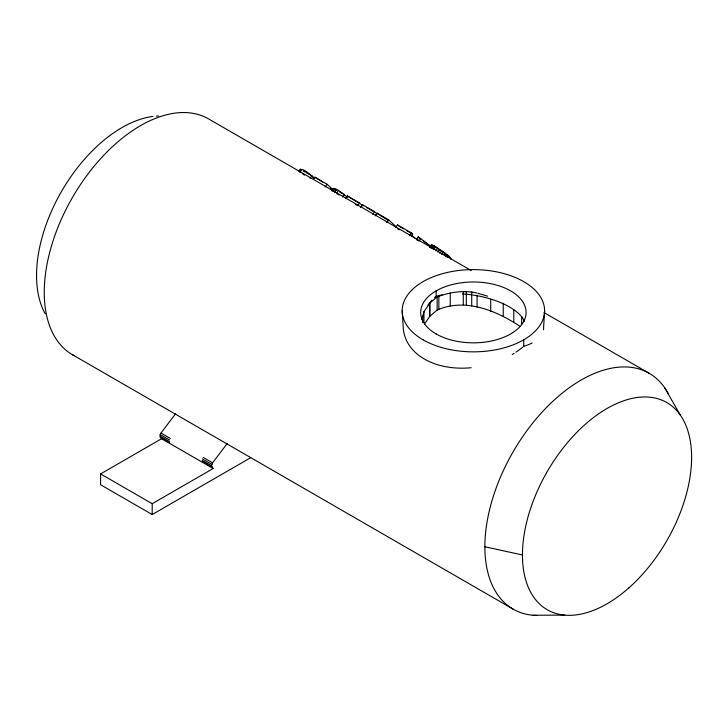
<?xml version="1.0" encoding="UTF-8"?>
<svg xmlns="http://www.w3.org/2000/svg" width="728" height="728" viewBox="0 0 728 728"><rect width="100%" height="100%" fill="white"/><g stroke="black" fill="none" stroke-linecap="round" stroke-linejoin="round"><path stroke-width="1.09" d="M424.588 323.942L429.875 316.216L437.155 310.064L437.155 296.906C449.649 292.101 463.873 290.026 477.077 293.029M471.699 306.015L471.744 291.901M422.631 322.659L422.759 316.089M544.599 310.729L543.598 327.473A71.207 30.294 10.6 0 1 543.479 329.748M250.723 457.666L152.198 514.55L100.591 484.757L100.591 473.928L152.198 503.712L213.177 468.504L161.58 438.72L160.306 437.182L160.187 434.543L160.997 433.033L175.575 413.731M213.177 468.504L211.529 465.847L212.594 462.826L227.172 443.516M421.867 319.374L423.96 311.702L429.875 303.066L437.155 296.906M299.081 171.025C302.193 165.547 310.974 176.303 314.46 177.832M299.117 171.217L300.537 169.187M299.745 171.153L300.983 169.333M299.8 172.363L301.665 169.642M310.128 178.269L311.994 175.539M313.659 179.033L314.896 177.222L327.045 184.23L332.814 189.58M325.179 186.959L327.045 184.23M331.868 190.236C335.217 184.848 344.362 195.805 347.684 197.306M332.114 190.135L333.351 188.315M332.159 191.227L334.016 188.507M333.206 191.701L335.071 188.98M334.653 192.456L336.518 189.726M338.356 190.763L336.491 193.484L339.075 194.977M342.524 196.969L344.389 194.249M345.436 198.644L347.292 195.923L359.441 202.939L362.735 205.997M359.441 202.939L357.584 205.66L355.71 204.586M360.487 207.344L362.353 204.613L374.492 211.63L376.968 213.923M372.636 214.351L374.492 211.63M375.22 215.843L377.086 213.122L388.634 219.792L396.05 226.672M386.777 222.513L388.634 219.792M395.577 227.591L397.433 224.87L411.502 232.996L412.703 234.107L411.457 235.918M409.637 235.717L411.502 232.996M431.349 246.701L418.227 236.873L416.371 239.603L418.09 240.595M418.955 241.095L420.811 238.375M429.984 246.801C432.578 241.751 438.311 249.868 441.65 250.65C444.289 252.98 451.169 256.62 451.096 259.359M429.493 247.566L431.349 244.845M430.157 247.147L431.74 244.899M430.53 247.866L432.387 245.136M431.413 248.275L433.278 245.554M432.514 248.858L434.379 246.128M433.797 249.577L435.663 246.856M435.817 250.778L437.683 248.057M437.828 252.061L439.694 249.331M439.785 253.371L441.65 250.65M441.65 254.682L443.507 251.961M444.016 255.082L445.263 253.262M445.645 256.356L446.892 254.545M447.119 257.576L448.357 255.765M100.591 473.928L161.58 438.72M437.155 310.064C465.01 297.67 496.387 310.565 519.938 326.344M533.005 615.251L564.746 615.124M335.845 190.117L336.846 190.408M484.875 546.774L522.458 554.973M478.132 293.339L487.569 296.178M303.157 171.044L305.032 171.945M434.27 246.665L435.308 247.12M306.006 172.509L310.847 175.302L313.841 178.078M322.959 182.3L314.896 177.222M339.303 191.728L343.252 194.012M357.321 202.129L347.292 195.923M366.493 207.425L373.355 211.393M379.206 214.769L388.861 220.821M399.608 226.544L403.521 228.801M406.834 230.721L412.703 234.107M471.189 270.516L208.59 118.91A136.136 78.597 -60 0 0 71.526 199.117A136.136 78.597 -60 0 0 74.338 355.737M543.971 312.539L649.212 373.3M302.775 174.019L304.613 175.075M397.452 228.674L399.326 229.757M72.445 354.7L513.067 609.09M160.997 433.033L170.379 438.447M203.212 457.411L212.594 462.826M160.187 434.543L169.569 439.958M202.402 458.913L211.784 464.337M159.933 436.063L169.315 441.477M202.147 460.433L211.529 465.847M160.306 437.182L169.688 442.597M202.521 461.552L211.903 466.966M436.891 247.984L444.044 252.807M423.532 240.977L428.847 245.209M445.218 253.744L446.273 254.627M411.593 235.135L414.76 238.074M397.433 224.87L398.635 225.98M377.086 213.122L378.287 214.232M362.353 204.613L363.545 205.733M330.512 188.261L331.986 189.635M447.183 255.446L448.566 256.848M431.895 245.9L431.231 244.981M300.646 169.751L300.318 169.214M418.227 236.873L419.319 238.584M664.509 387.487L680.27 415.033M402.184 310.729L403.166 326.262A71.207 49.577 -13.3 0 0 471.143 367.731M523.741 339.803L523.741 346.3A71.207 49.577 -13.3 0 1 516.006 352.134M521.694 316.698L521.694 324.351M513.804 309.864L513.804 321.867M503.239 303.212L503.239 316.289M490.708 299.299L490.708 311.266M477.077 295.204L477.077 307.152M466.32 291.71L466.32 304.877M463.272 291.6L463.272 304.768M450.232 292.956L450.232 306.106M438.838 296.041L438.838 309.191M436.118 290.891L436.118 296.314A52.707 36.691 -13.3 0 0 434.443 297.798M429.875 303.066L429.875 316.216M429.629 303.376L429.629 316.589M423.96 311.702L423.96 322.668M152.198 503.712L152.198 514.55M436.118 296.314A52.707 22.422 10.6 0 1 442.251 294.886M462.507 293.939A52.707 22.422 10.6 0 1 471.526 294.822M472.654 294.986A52.707 22.422 10.6 0 1 524.433 321.321M428.009 305.059A52.707 36.691 -13.3 0 1 432.086 300.136M532.104 343.015A71.207 30.294 10.6 0 1 523.741 346.3M514.15 353.335A71.207 49.577 -13.3 0 1 512.257 354.49M45.154 313.732A120.803 69.742 -60 0 1 59.168 195.605A120.803 69.742 -60 0 1 153.017 116.416M156.302 116.089A120.803 69.742 -60 0 1 158.449 115.98M537.2 615.469A136.136 78.597 -60 0 1 514.359 449.695A136.136 78.597 -60 0 1 668.377 393.83M423.041 339.803A71.207 41.114 0 0 0 542.169 321.376A71.207 41.114 0 0 0 454.954 271.016A71.207 41.114 0 0 0 423.041 339.803M436.118 333.934A52.707 30.43 0 0 0 524.297 320.284A52.707 30.43 0 0 0 459.75 283.019A52.707 30.43 0 0 0 436.118 333.934M628.919 587.833A119.601 69.051 -60 0 0 666.83 402.566A119.601 69.051 -60 0 0 525.334 528.028A119.601 69.051 -60 0 0 628.919 587.833"/></g></svg>
